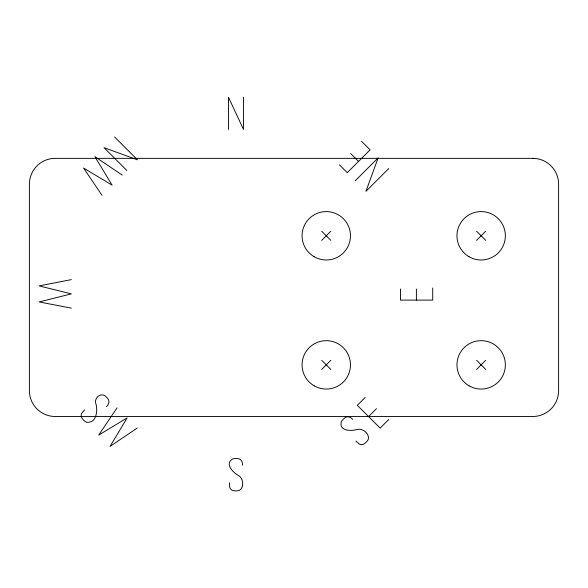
<?xml version="1.0" encoding="UTF-8"?>
<svg xmlns="http://www.w3.org/2000/svg" width="588" height="588" viewBox="0 0 588 588"><rect width="100%" height="100%" fill="white"/><g stroke="black" fill="none" stroke-linecap="round" stroke-linejoin="round"><path stroke-width="0.88" d="M117.056 407.844L98.674 435.098L127.133 417.921L110.015 446.439L137.239 428.027M84.679 409.821L81.563 413.496A5.174 5.174 0 0 0 81.548 417.384A11.9 11.9 0 0 0 86.385 422.221C96.91 423.676 98.056 409.843 95.565 402.655C94.756 398.238 99.365 393.6 103.775 395.158A11.9 11.9 0 0 1 108.611 399.994C109.537 402.449 108.339 405.044 106.413 406.631M355.314 180.707L378.135 157.893L365.942 191.335L388.764 168.521M321.702 240.352L330.831 231.231M321.702 369.426L330.831 360.304M476.596 240.352L485.717 231.231M365.192 397.429L357.328 405.294L380.142 428.108L388.675 419.575M368.595 416.561L376.46 408.689M476.596 369.426L485.717 360.304M71.376 279.623L39.102 285.9L71.376 293.875L39.102 301.938L71.376 308.163M122.201 175.084L94.911 156.68L112.117 185.169L83.555 168.036L101.996 195.289M476.596 231.231L485.717 240.352M361.561 141.318L370.095 149.852L347.273 172.666L339.408 164.802M350.676 153.534L358.54 161.406M476.596 360.304L485.717 369.426M321.702 231.231L330.831 240.352M114.631 137.019L137.452 159.833L104.002 147.647L126.824 170.461M321.702 360.304L330.831 369.426M352.69 419.354C351.102 417.429 348.508 416.238 346.053 417.157A11.9 11.9 0 0 0 341.216 421.993C339.092 431.504 351.727 431.195 357.497 429.372C362.818 428.211 369.749 433.782 368.286 439.383A11.9 11.9 0 0 1 363.443 444.219A5.174 5.174 0 0 1 359.555 444.205L355.88 441.088M432.724 288.032L432.724 300.101L400.457 300.101L400.457 288.973M416.392 288.973L416.392 300.101M243.483 97.167L243.483 129.441L228.453 97.167L228.453 129.441M242.506 465.226C242.748 462.741 241.756 460.066 239.375 458.978A11.9 11.9 0 0 0 232.532 458.978C224.3 464.197 233.458 472.914 238.824 475.707C243.41 478.647 244.373 487.489 239.375 490.414A11.9 11.9 0 0 1 232.532 490.414A5.174 5.174 0 0 1 229.79 487.65L229.394 482.851M532.787 158.348L55.213 158.348A25.813 25.813 0 0 0 29.4 184.162L29.4 390.682A25.813 25.813 0 0 0 55.213 416.495L532.787 416.495A25.813 25.813 0 0 0 558.6 390.682L558.6 184.162A25.813 25.813 0 0 0 532.787 158.348M314.168 256.75A24.204 24.204 0 0 0 350.47 235.788A24.204 24.204 0 0 0 314.168 214.833A24.204 24.204 0 0 0 314.168 256.75M469.055 385.824A24.204 24.204 0 0 0 505.357 364.861A24.204 24.204 0 0 0 469.055 343.906A24.204 24.204 0 0 0 469.055 385.824M469.055 256.75A24.204 24.204 0 0 0 505.357 235.788A24.204 24.204 0 0 0 469.055 214.833A24.204 24.204 0 0 0 469.055 256.75M314.168 385.824A24.204 24.204 0 0 0 350.47 364.861A24.204 24.204 0 0 0 314.168 343.906A24.204 24.204 0 0 0 314.168 385.824"/></g></svg>
